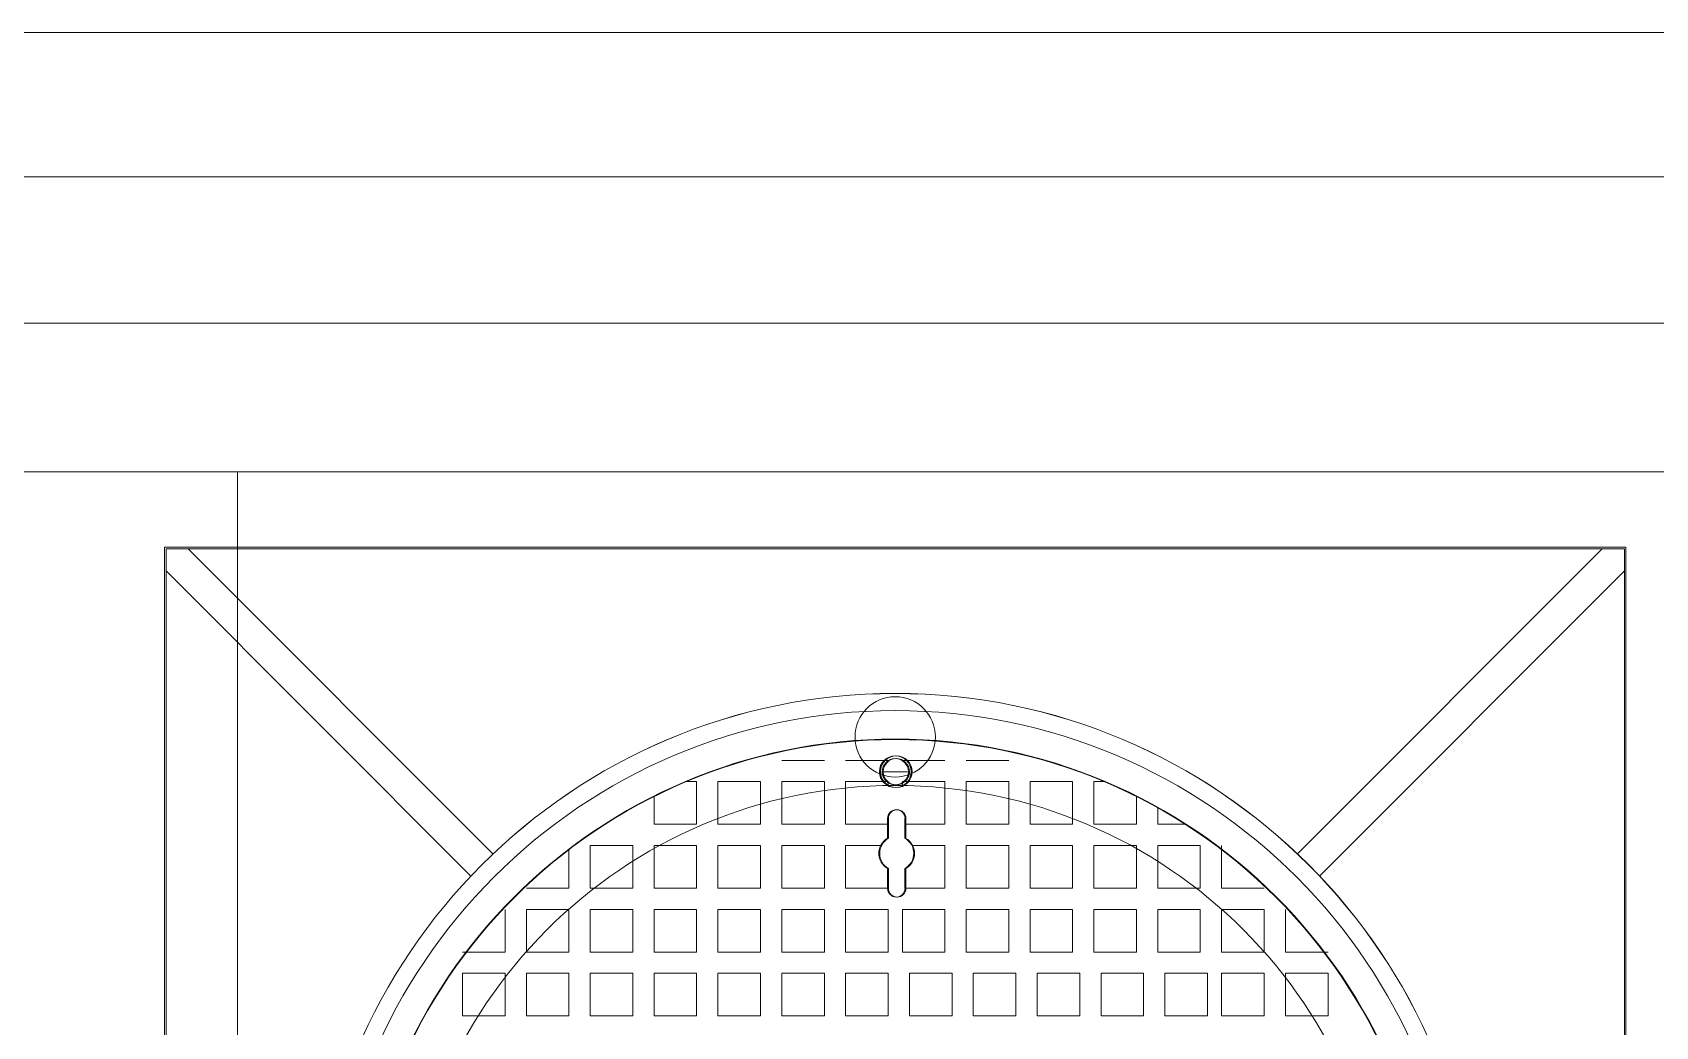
# Model space of a CAD drawing. Header units: millimetres. Extents: x 962 to 241049, y -15958 to 84407.
# Drawn here: x 155872 to 156982, y 20407 to 21087 of the extents above; entities that cross this region are included whole.
import ezdxf

# ---------------------------------------------------------------- set-up
doc = ezdxf.new("R2010")
doc.units = ezdxf.units.MM
for name, color, linetype, lineweight in [('A-WALL', 113, 'Continuous', 9), ('G-IMPT', 8, 'Continuous', 9), ('M-EQPM', 50, 'Continuous', 9)]:
    doc.layers.add(name, color=color, linetype=linetype, lineweight=lineweight)

# ---------------------------------------------------------------- blocks, each defined once
blk = doc.blocks.new('TKTC_NAP THAM BE XLNT_260130 - TKTC_XREF_260130_NAP THAM BE XLNT_dwg_TTT-HOOD ACCESS - TTT-HOOD ACCESS-1904605-MB BỂ XLNT 2 HẦM 1-3399785-TKCS_MB TẦNG 1')
at = {"layer": 'G-IMPT'}
for p, q in [((43.8, 358.9), (13.8, 358.9)), ((16.2, 350.9), (0.1, 350.9))]:
    blk.add_line(p, q, dxfattribs=at)
at = {"layer": 'G-IMPT', "flags": 128}
for points in [[(-71.2, 358.9), (-41.2, 358.9), (-71.2, 358.9), (-41.2, 358.9), (-71.2, 358.9), (-41.2, 358.9)], [(-26.2, 358.9), (3.8, 358.9), (-26.2, 358.9), (3.8, 358.9)], [(58.8, 358.9), (88.8, 358.9)], [(-86.2, 313.9), (-116.2, 313.9), (-116.2, 343.9), (-86.2, 343.9), (-86.2, 313.9), (-116.2, 313.9), (-116.2, 343.9), (-86.2, 343.9), (-86.2, 313.9), (-116.2, 313.9), (-116.2, 343.9), (-86.2, 343.9), (-86.2, 313.9), (-116.2, 313.9), (-116.2, 343.9), (-86.2, 343.9)], [(-41.2, 313.9), (-41.2, 343.9), (-71.2, 343.9), (-71.2, 313.9), (-41.2, 313.9), (-41.2, 343.9), (-71.2, 343.9), (-71.2, 313.9), (-41.2, 313.9), (-71.2, 313.9), (-71.2, 343.9), (-41.2, 343.9), (-41.2, 313.9), (-71.2, 313.9), (-71.2, 343.9), (-41.2, 343.9)], [(0.7, 350.9), (16.9, 350.9)], [(43.8, 313.9), (43.8, 343.9), (13.8, 343.9), (13.8, 340.9), (13.8, 343.9), (43.8, 343.9)], [(88.8, 313.9), (58.8, 313.9), (58.8, 343.9), (88.8, 343.9), (88.8, 313.9), (58.8, 313.9), (58.8, 343.9), (88.8, 343.9), (88.8, 313.9), (58.8, 313.9), (58.8, 343.9), (88.8, 343.9), (88.8, 313.9), (58.8, 313.9), (58.8, 343.9), (88.8, 343.9)], [(133.8, 313.9), (133.8, 343.9), (103.8, 343.9), (103.8, 313.9), (133.8, 313.9), (133.8, 343.9), (103.8, 343.9), (103.8, 313.9), (133.8, 313.9), (103.8, 313.9), (103.8, 343.9), (133.8, 343.9), (133.8, 313.9), (103.8, 313.9), (103.8, 343.9), (133.8, 343.9)], [(156.8, 343.9), (148.8, 343.9), (148.8, 313.9), (178.8, 313.9), (178.8, 333.8), (178.8, 313.9), (148.8, 313.9), (148.8, 343.9), (156.8, 343.9), (148.8, 343.9), (148.8, 313.9), (178.8, 313.9), (178.8, 333.8), (178.8, 313.9), (148.8, 313.9), (148.8, 343.9)], [(13.8, 320.3), (13.8, 313.9), (43.8, 313.9), (13.8, 313.9)], [(-176.2, 268.9), (-206.2, 268.9), (-206.2, 298.9), (-176.2, 298.9), (-176.2, 268.9), (-206.2, 268.9), (-206.2, 298.9), (-176.2, 298.9)], [(-131.2, 268.9), (-131.2, 298.9), (-161.2, 298.9), (-161.2, 268.9), (-131.2, 268.9), (-131.2, 298.9), (-161.2, 298.9), (-161.2, 268.9), (-131.2, 268.9), (-131.2, 298.9), (-161.2, 298.9), (-161.2, 268.9), (-131.2, 268.9), (-161.2, 268.9), (-161.2, 298.9), (-131.2, 298.9)], [(-86.2, 268.9), (-86.2, 298.9), (-116.2, 298.9), (-116.2, 268.9), (-86.2, 268.9), (-86.2, 298.9), (-116.2, 298.9), (-116.2, 268.9), (-86.2, 268.9), (-86.2, 298.9), (-116.2, 298.9), (-116.2, 268.9), (-86.2, 268.9), (-116.2, 268.9), (-116.2, 298.9), (-86.2, 298.9)], [(-41.2, 268.9), (-71.2, 268.9), (-71.2, 298.9), (-41.2, 298.9), (-41.2, 268.9), (-71.2, 268.9), (-71.2, 298.9), (-41.2, 298.9), (-41.2, 268.9), (-71.2, 268.9), (-71.2, 298.9), (-41.2, 298.9), (-41.2, 268.9), (-71.2, 268.9), (-71.2, 298.9), (-41.2, 298.9)], [(-2.9, 298.9), (-26.2, 298.9), (-26.2, 268.9), (2, 268.9), (-26.2, 268.9), (-26.2, 298.9)], [(88.8, 268.9), (88.8, 298.9), (58.8, 298.9), (58.8, 268.9), (88.8, 268.9), (88.8, 298.9), (58.8, 298.9), (58.8, 268.9), (88.8, 268.9), (58.8, 268.9), (58.8, 298.9), (88.8, 298.9), (88.8, 268.9), (58.8, 268.9), (58.8, 298.9), (88.8, 298.9), (88.8, 268.9), (58.8, 268.9), (58.8, 298.9), (88.8, 298.9)], [(133.8, 268.9), (133.8, 298.9), (103.8, 298.9), (103.8, 268.9), (133.8, 268.9), (133.8, 298.9), (103.8, 298.9), (103.8, 268.9), (133.8, 268.9), (133.8, 298.9), (103.8, 298.9), (103.8, 268.9), (133.8, 268.9), (103.8, 268.9), (103.8, 298.9), (133.8, 298.9), (133.8, 268.9), (103.8, 268.9), (103.8, 298.9), (133.8, 298.9), (133.8, 268.9), (103.8, 268.9), (103.8, 298.9), (133.8, 298.9)], [(178.8, 268.9), (178.8, 298.9), (148.8, 298.9), (148.8, 268.9), (178.8, 268.9), (178.8, 298.9), (148.8, 298.9), (148.8, 268.9), (178.8, 268.9), (178.8, 298.9), (148.8, 298.9), (148.8, 268.9), (178.8, 268.9), (148.8, 268.9), (148.8, 298.9), (178.8, 298.9), (178.8, 268.9), (148.8, 268.9), (148.8, 298.9), (178.8, 298.9), (178.8, 268.9), (148.8, 268.9), (148.8, 298.9), (178.8, 298.9)], [(223.8, 268.9), (223.8, 298.9), (193.8, 298.9), (193.8, 268.9), (223.8, 268.9), (223.8, 298.9), (193.8, 298.9), (193.8, 268.9), (223.8, 268.9), (223.8, 298.9), (193.8, 298.9), (193.8, 268.9), (223.8, 268.9), (193.8, 268.9), (193.8, 298.9), (223.8, 298.9)], [(-266.2, 223.9), (-266.2, 253.9), (-266.2, 223.9), (-266.2, 253.9), (-266.2, 223.9), (-296.2, 223.9), (-266.2, 223.9), (-296.2, 223.9)], [(-221.2, 223.9), (-251.2, 223.9), (-251.2, 253.9), (-221.2, 253.9), (-221.2, 223.9), (-251.2, 223.9), (-251.2, 253.9), (-221.2, 253.9)], [(-176.2, 223.9), (-206.2, 223.9), (-206.2, 253.9), (-176.2, 253.9), (-176.2, 223.9), (-206.2, 223.9), (-206.2, 253.9), (-176.2, 253.9), (-176.2, 223.9), (-206.2, 223.9), (-206.2, 253.9), (-176.2, 253.9), (-176.2, 223.9), (-206.2, 223.9), (-206.2, 253.9), (-176.2, 253.9)], [(-131.2, 223.9), (-131.2, 253.9), (-161.2, 253.9), (-161.2, 223.9), (-131.2, 223.9), (-131.2, 253.9), (-161.2, 253.9), (-161.2, 223.9), (-131.2, 223.9), (-131.2, 253.9), (-161.2, 253.9), (-161.2, 223.9), (-131.2, 223.9), (-131.2, 253.9), (-161.2, 253.9), (-161.2, 223.9), (-131.2, 223.9), (-161.2, 223.9), (-161.2, 253.9), (-131.2, 253.9), (-131.2, 223.9), (-161.2, 223.9), (-161.2, 253.9), (-131.2, 253.9)], [(-86.2, 223.9), (-86.2, 253.9), (-116.2, 253.9), (-116.2, 223.9), (-86.2, 223.9), (-86.2, 253.9), (-116.2, 253.9), (-116.2, 223.9), (-86.2, 223.9), (-116.2, 223.9), (-116.2, 253.9), (-86.2, 253.9), (-86.2, 223.9), (-116.2, 223.9), (-116.2, 253.9), (-86.2, 253.9), (-86.2, 223.9), (-116.2, 223.9), (-116.2, 253.9), (-86.2, 253.9), (-86.2, 223.9), (-116.2, 223.9), (-116.2, 253.9), (-86.2, 253.9)], [(-41.2, 223.9), (-41.2, 253.9), (-71.2, 253.9), (-71.2, 223.9), (-41.2, 223.9), (-71.2, 223.9), (-71.2, 253.9), (-41.2, 253.9), (-41.2, 223.9), (-71.2, 223.9), (-71.2, 253.9), (-41.2, 253.9), (-41.2, 223.9), (-71.2, 223.9), (-71.2, 253.9), (-41.2, 253.9), (-41.2, 223.9), (-71.2, 223.9), (-71.2, 253.9), (-41.2, 253.9), (-41.2, 223.9), (-71.2, 223.9), (-71.2, 253.9), (-41.2, 253.9)], [(3.8, 223.9), (-26.2, 223.9), (-26.2, 253.9), (3.8, 253.9), (3.8, 223.9), (-26.2, 223.9), (-26.2, 253.9), (3.8, 253.9), (3.8, 223.9), (-26.2, 223.9), (-26.2, 253.9), (3.8, 253.9)], [(43.8, 223.9), (13.8, 223.9), (13.8, 253.9), (43.8, 253.9)], [(88.8, 223.9), (58.8, 223.9), (58.8, 253.9), (88.8, 253.9), (88.8, 223.9), (58.8, 223.9), (58.8, 253.9), (88.8, 253.9), (88.8, 223.9), (58.8, 223.9), (58.8, 253.9), (88.8, 253.9)], [(133.8, 223.9), (103.8, 223.9), (103.8, 253.9), (133.8, 253.9), (133.8, 223.9), (103.8, 223.9), (103.8, 253.9), (133.8, 253.9), (133.8, 223.9), (103.8, 223.9), (103.8, 253.9), (133.8, 253.9), (133.8, 223.9), (103.8, 223.9), (103.8, 253.9), (133.8, 253.9)], [(178.8, 223.9), (148.8, 223.9), (148.8, 253.9), (178.8, 253.9), (178.8, 223.9), (148.8, 223.9), (148.8, 253.9), (178.8, 253.9), (178.8, 223.9), (148.8, 223.9), (148.8, 253.9), (178.8, 253.9), (178.8, 223.9), (148.8, 223.9), (148.8, 253.9), (178.8, 253.9)], [(223.8, 223.9), (193.8, 223.9), (193.8, 253.9), (223.8, 253.9), (223.8, 223.9), (193.8, 223.9), (193.8, 253.9), (223.8, 253.9), (223.8, 223.9), (193.8, 223.9), (193.8, 253.9), (223.8, 253.9)], [(268.8, 223.9), (238.8, 223.9), (238.8, 253.9), (268.8, 253.9), (268.8, 223.9), (238.8, 223.9), (238.8, 253.9), (268.8, 253.9)], [(283.8, 253.9), (283.8, 223.9), (313.8, 223.9), (283.8, 223.9), (283.8, 253.9), (283.8, 223.9), (313.8, 223.9), (283.8, 223.9)], [(-266.2, 178.9), (-266.2, 208.9), (-296.2, 208.9), (-296.2, 178.9), (-266.2, 178.9), (-296.2, 178.9), (-296.2, 208.9), (-266.2, 208.9), (-266.2, 178.9), (-296.2, 178.9), (-296.2, 208.9), (-266.2, 208.9), (-266.2, 178.9), (-296.2, 178.9), (-296.2, 208.9), (-266.2, 208.9), (-266.2, 178.9), (-296.2, 178.9), (-296.2, 208.9), (-266.2, 208.9), (-266.2, 178.9), (-296.2, 178.9), (-296.2, 208.9), (-266.2, 208.9)], [(-221.2, 178.9), (-221.2, 208.9), (-251.2, 208.9), (-251.2, 178.9), (-221.2, 178.9), (-221.2, 208.9), (-251.2, 208.9), (-251.2, 178.9), (-221.2, 178.9), (-221.2, 208.9), (-251.2, 208.9), (-251.2, 178.9), (-221.2, 178.9), (-251.2, 178.9), (-251.2, 208.9), (-221.2, 208.9)], [(-181.2, 178.9), (-211.2, 178.9), (-211.2, 208.9), (-181.2, 208.9), (-181.2, 178.9), (-211.2, 178.9), (-211.2, 208.9), (-181.2, 208.9)], [(-136.2, 178.9), (-136.2, 208.9), (-166.2, 208.9), (-166.2, 178.9), (-136.2, 178.9), (-136.2, 208.9), (-166.2, 208.9), (-166.2, 178.9), (-136.2, 178.9), (-136.2, 208.9), (-166.2, 208.9), (-166.2, 178.9), (-136.2, 178.9), (-136.2, 208.9), (-166.2, 208.9), (-166.2, 178.9), (-136.2, 178.9), (-166.2, 178.9), (-166.2, 208.9), (-136.2, 208.9), (-136.2, 178.9), (-166.2, 178.9), (-166.2, 208.9), (-136.2, 208.9)], [(-91.2, 178.9), (-121.2, 178.9), (-121.2, 208.9), (-91.2, 208.9), (-91.2, 178.9), (-121.2, 178.9), (-121.2, 208.9), (-91.2, 208.9), (-91.2, 178.9), (-121.2, 178.9), (-121.2, 208.9), (-91.2, 208.9), (-91.2, 178.9), (-121.2, 178.9), (-121.2, 208.9), (-91.2, 208.9), (-91.2, 178.9), (-121.2, 178.9), (-121.2, 208.9), (-91.2, 208.9), (-91.2, 178.9), (-121.2, 178.9), (-121.2, 208.9), (-91.2, 208.9), (-91.2, 178.9), (-121.2, 178.9), (-121.2, 208.9), (-91.2, 208.9), (-91.2, 178.9), (-121.2, 178.9), (-121.2, 208.9), (-91.2, 208.9), (-91.2, 178.9), (-121.2, 178.9), (-121.2, 208.9), (-91.2, 208.9), (-91.2, 178.9), (-121.2, 178.9), (-121.2, 208.9), (-91.2, 208.9)], [(-46.2, 178.9), (-46.2, 208.9), (-76.2, 208.9), (-76.2, 178.9), (-46.2, 178.9), (-46.2, 208.9), (-76.2, 208.9), (-76.2, 178.9), (-46.2, 178.9), (-46.2, 208.9), (-76.2, 208.9), (-76.2, 178.9), (-46.2, 178.9), (-46.2, 208.9), (-76.2, 208.9), (-76.2, 178.9), (-46.2, 178.9), (-46.2, 208.9), (-76.2, 208.9), (-76.2, 178.9), (-46.2, 178.9), (-46.2, 208.9), (-76.2, 208.9), (-76.2, 178.9), (-46.2, 178.9), (-76.2, 178.9), (-76.2, 208.9), (-46.2, 208.9), (-46.2, 178.9), (-76.2, 178.9), (-76.2, 208.9), (-46.2, 208.9)], [(-1.2, 178.9), (-31.2, 178.9), (-31.2, 208.9), (-1.2, 208.9), (-1.2, 178.9), (-31.2, 178.9), (-31.2, 208.9), (-1.2, 208.9), (-1.2, 178.9), (-31.2, 178.9), (-31.2, 208.9), (-1.2, 208.9), (-1.2, 178.9), (-31.2, 178.9), (-31.2, 208.9), (-1.2, 208.9)], [(43.8, 178.9), (43.8, 208.9), (13.8, 208.9), (13.8, 178.9), (43.8, 178.9), (43.8, 208.9), (13.8, 208.9), (13.8, 178.9), (43.8, 178.9), (43.8, 208.9), (13.8, 208.9), (13.8, 178.9), (43.8, 178.9), (43.8, 208.9), (13.8, 208.9), (13.8, 178.9), (43.8, 178.9), (43.8, 208.9), (13.8, 208.9), (13.8, 178.9), (43.8, 178.9), (43.8, 208.9), (13.8, 208.9), (13.8, 178.9), (43.8, 178.9), (13.8, 178.9), (13.8, 208.9), (43.8, 208.9), (43.8, 178.9), (13.8, 178.9), (13.8, 208.9), (43.8, 208.9)], [(88.8, 178.9), (58.8, 178.9), (58.8, 208.9), (88.8, 208.9), (88.8, 178.9), (58.8, 178.9), (58.8, 208.9), (88.8, 208.9), (88.8, 178.9), (58.8, 178.9), (58.8, 208.9), (88.8, 208.9), (88.8, 178.9), (58.8, 178.9), (58.8, 208.9), (88.8, 208.9)], [(133.8, 178.9), (133.8, 208.9), (103.8, 208.9), (103.8, 178.9), (133.8, 178.9), (133.8, 208.9), (103.8, 208.9), (103.8, 178.9), (133.8, 178.9), (133.8, 208.9), (103.8, 208.9), (103.8, 178.9), (133.8, 178.9), (133.8, 208.9), (103.8, 208.9), (103.8, 178.9), (133.8, 178.9), (133.8, 208.9), (103.8, 208.9), (103.8, 178.9), (133.8, 178.9), (133.8, 208.9), (103.8, 208.9), (103.8, 178.9), (133.8, 178.9), (103.8, 178.9), (103.8, 208.9), (133.8, 208.9), (133.8, 178.9), (103.8, 178.9), (103.8, 208.9), (133.8, 208.9)], [(178.8, 178.9), (148.8, 178.9), (148.8, 208.9), (178.8, 208.9), (178.8, 178.9), (148.8, 178.9), (148.8, 208.9), (178.8, 208.9), (178.8, 178.9), (148.8, 178.9), (148.8, 208.9), (178.8, 208.9), (178.8, 178.9), (148.8, 178.9), (148.8, 208.9), (178.8, 208.9)], [(223.8, 178.9), (223.8, 208.9), (193.8, 208.9), (193.8, 178.9), (223.8, 178.9), (223.8, 208.9), (193.8, 208.9), (193.8, 178.9), (223.8, 178.9), (223.8, 208.9), (193.8, 208.9), (193.8, 178.9), (223.8, 178.9), (223.8, 208.9), (193.8, 208.9), (193.8, 178.9), (223.8, 178.9), (223.8, 208.9), (193.8, 208.9), (193.8, 178.9), (223.8, 178.9), (223.8, 208.9), (193.8, 208.9), (193.8, 178.9), (223.8, 178.9), (193.8, 178.9), (193.8, 208.9), (223.8, 208.9), (223.8, 178.9), (193.8, 178.9), (193.8, 208.9), (223.8, 208.9)], [(268.8, 178.9), (238.8, 178.9), (238.8, 208.9), (268.8, 208.9), (268.8, 178.9), (238.8, 178.9), (238.8, 208.9), (268.8, 208.9), (268.8, 178.9), (238.8, 178.9), (238.8, 208.9), (268.8, 208.9), (268.8, 178.9), (238.8, 178.9), (238.8, 208.9), (268.8, 208.9)], [(313.8, 178.9), (313.8, 208.9), (283.8, 208.9), (283.8, 178.9), (313.8, 178.9), (313.8, 208.9), (283.8, 208.9), (283.8, 178.9), (313.8, 178.9), (313.8, 208.9), (283.8, 208.9), (283.8, 178.9), (313.8, 178.9), (313.8, 208.9), (283.8, 208.9), (283.8, 178.9), (313.8, 178.9), (313.8, 208.9), (283.8, 208.9), (283.8, 178.9), (313.8, 178.9), (283.8, 178.9), (283.8, 208.9), (313.8, 208.9)]]:
    blk.add_lwpolyline(points, close=True, dxfattribs=at)
for points in [[(-139.2, 343.9), (-131.2, 343.9), (-131.2, 313.9), (-131.2, 343.9), (-139.2, 343.9), (-131.2, 343.9), (-131.2, 313.9), (-161.2, 313.9), (-161.2, 333.8), (-161.2, 313.9), (-131.2, 313.9), (-161.2, 313.9), (-161.2, 333.8)], [(2, 313.9), (-26.2, 313.9), (-26.2, 343.9), (3.8, 343.9), (3.8, 340.5), (3.8, 343.9), (-26.2, 343.9), (-26.2, 313.9), (2, 313.9), (-26.2, 313.9), (-26.2, 343.9), (3.8, 343.9), (3.8, 340.5)], [(-176.2, 325.8), (-176.2, 313.9), (-196.1, 313.9)], [(3.8, 322.4), (3.8, 322.9), (3.8, 322.4), (3.8, 322.9)], [(1.3, 317.9), (1.3, 314.4), (1.3, 311), (1.3, 307.5), (1.3, 304)], [(2, 318), (2, 314.5), (2, 311), (2, 307.5), (2, 304)], [(2, 318), (2, 314.5), (2, 311), (2, 307.5), (2, 304)], [(13.6, 304), (13.6, 307.5), (13.6, 311), (13.6, 314.4), (13.6, 317.9)], [(14.3, 304), (14.3, 307.5), (14.3, 311), (14.3, 314.5), (14.3, 318)], [(14.3, 304), (14.3, 307.5), (14.3, 311), (14.3, 314.5), (14.3, 318)], [(-251.2, 268.9), (-221.2, 268.9), (-221.2, 298.9), (-221.2, 268.9), (-251.2, 268.9), (-221.2, 268.9), (-221.2, 298.9)], [(18.4, 298.9), (43.8, 298.9), (43.8, 268.9), (13.8, 268.9), (43.8, 268.9), (43.8, 298.9), (18.4, 298.9), (43.8, 298.9), (43.8, 268.9), (13.8, 268.9)], [(268.8, 268.9), (238.8, 268.9), (238.8, 296.4)], [(1.3, 282.7), (1.3, 279.2), (1.3, 275.7), (1.3, 272.2), (1.3, 268.7)], [(2, 282.7), (2, 279.2), (2, 275.7), (2, 272.2), (2, 268.7)], [(2, 282.7), (2, 279.2), (2, 275.7), (2, 272.2), (2, 268.7)], [(13.6, 268.7), (13.6, 272.2), (13.6, 275.7), (13.6, 279.2), (13.6, 282.7)], [(14.3, 268.7), (14.3, 272.2), (14.3, 275.7), (14.3, 279.2), (14.3, 282.7)], [(14.3, 268.7), (14.3, 272.2), (14.3, 275.7), (14.3, 279.2), (14.3, 282.7)]]:
    blk.add_lwpolyline(points, dxfattribs=at)
at = {"layer": 'G-IMPT'}
for centre, radius in [((8.8, -6.1), 412.1), ((8.8, -6.1), 400), ((8.8, -6.1), 380), ((8.1, 350.9), 11.2), ((8.8, 350.9), 11.2), ((8.8, 350.9), 11.2)]:
    blk.add_circle(centre, radius, dxfattribs=at)
for centre, radius, start, end in [((8.1, 350.9), 9.23, 360, 180), ((8.1, 350.9), 9.23, 0, 180), ((8.8, 350.9), 9.23, 360, 180), ((8.8, 350.9), 9.23, 0, 180), ((8.8, 350.9), 9.23, 360, 180), ((8.8, 350.9), 9.23, 0, 180), ((8.1, 350.9), 9.23, 180, 360), ((8.1, 350.9), 9.23, 180, 360), ((8.8, 350.9), 9.23, 180, 360), ((8.8, 350.9), 9.23, 180, 360), ((8.8, 350.9), 9.23, 180, 360), ((8.8, 350.9), 9.23, 180, 360), ((7.5, 317.9), 6.15, 90, 180), ((8.1, 318), 6.15, 90, 180), ((8.1, 318), 6.15, 90, 180), ((7.5, 317.9), 6.15, 0, 90), ((8.1, 318), 6.15, 0, 90), ((8.1, 318), 6.15, 0, 90), ((7.5, 293.3), 12.3, 120, 240), ((8.1, 293.4), 12.3, 120, 240), ((8.1, 293.4), 12.3, 120, 240), ((7.5, 293.3), 12.3, 300, 60), ((8.1, 293.4), 12.3, 300, 60), ((8.1, 293.4), 12.3, 300, 60), ((7.5, 268.7), 6.15, 180, 270), ((8.1, 268.7), 6.15, 180, 270), ((8.1, 268.7), 6.15, 180, 270), ((7.5, 268.7), 6.15, 270, 0), ((8.1, 268.7), 6.15, 270, 0), ((8.1, 268.7), 6.15, 270, 0)]:
    blk.add_arc(centre, radius, start, end, dxfattribs=at)
blk = doc.blocks.new('TKTC_NAP THAM BE XLNT_260130 - TKTC_XREF_260130_NAP THAM BE XLNT_dwg_NAP THAM-3399787-TKCS_MB TẦNG 1')
at = {"layer": 'G-IMPT'}
for p, q in [((584817.4, -154748.9), (584608.8, -154540.3)), ((585367.8, -154748.9), (585576.3, -154540.3)), ((584593.7, -154555.4), (584802.3, -154764)), ((585591.4, -154555.4), (585382.9, -154764))]:
    blk.add_line(p, q, dxfattribs=at)
at = {"layer": 'G-IMPT', "flags": 128}
for points in [[(584592.6, -155539.2), (585592.6, -155539.2), (585592.6, -154539.2), (584592.6, -154539.2)], [(585591.4, -154540.3), (584593.7, -154540.3), (584593.7, -155538), (585591.4, -155538)]]:
    blk.add_lwpolyline(points, close=True, dxfattribs=at)
at = {"layer": 'G-IMPT'}
for centre, radius in [((585092.6, -155039.2), 400), ((585092.6, -154668.9), 27.5), ((585092.6, -155039.2), 368.5), ((585092.6, -155039.2), 337.1)]:
    blk.add_circle(centre, radius, dxfattribs=at)
at = {"xscale": 0.9707134767847465, "yscale": 0.9707134767847465, "zscale": 0.9707134767847465}
blk.add_blockref('TKTC_NAP THAM BE XLNT_260130 - TKTC_XREF_260130_NAP THAM BE XLNT_dwg_TTT-HOOD ACCESS - TTT-HOOD ACCESS-1904605-MB BỂ XLNT 2 HẦM 1-3399785-TKCS_MB TẦNG 1', (585084, -155033.3), dxfattribs=at)
blk = doc.blocks.new('TKTC_NAP THAM BE XLNT_260130 - TKTC_XREF_260130_NAP THAM BE XLNT_dwg-3399784-TKCS_MB TẦNG 1')
at = {"layer": 'G-IMPT', "flags": 128}
for points in [[(83427.6, 20238.2), (98577.4, 20238.2), (98577.4, 14087.9), (83427.6, 14087.9)], [(90078.1, 14387.9), (89828.1, 14387.9), (89828.1, 19937.9), (90078.1, 19937.9)], [(90078.1, 19937.9), (91777.7, 19937.9), (91777.7, 14387.9), (90078.1, 14387.9)]]:
    blk.add_lwpolyline(points, close=True, dxfattribs=at)
at = {"extrusion": (0, 0, -1), "zscale": -1}
blk.add_blockref('TKTC_NAP THAM BE XLNT_260130 - TKTC_XREF_260130_NAP THAM BE XLNT_dwg_NAP THAM-3399787-TKCS_MB TẦNG 1', (-675620.7, 174425.5), dxfattribs=at)
blk = doc.blocks.new('TKTC_NAP THAM BE XLNT_260130 - NẮP THĂM BỂ XLNT-2335565-TKCS_MB TẦNG 1')
blk.add_blockref('TKTC_NAP THAM BE XLNT_260130 - TKTC_XREF_260130_NAP THAM BE XLNT_dwg-3399784-TKCS_MB TẦNG 1', (-83427.6, -14087.9))

msp = doc.modelspace()

# ---------------------------------------------------------------- linework, layer by layer
at = {"layer": 'A-WALL'}
for p, q in [((146931.6, 20988.2), (179281.7, 20988.2)), ((179281.7, 20888.2), (146831.6, 20888.2))]:
    msp.add_line(p, q, dxfattribs=at)

# ---------------------------------------------------------------- block references
at = {"layer": 'M-EQPM'}
msp.add_blockref('TKTC_NAP THAM BE XLNT_260130 - NẮP THĂM BỂ XLNT-2335565-TKCS_MB TẦNG 1', (149361.6, 14936.6), dxfattribs=at)

doc.saveas('drawing.dxf')
